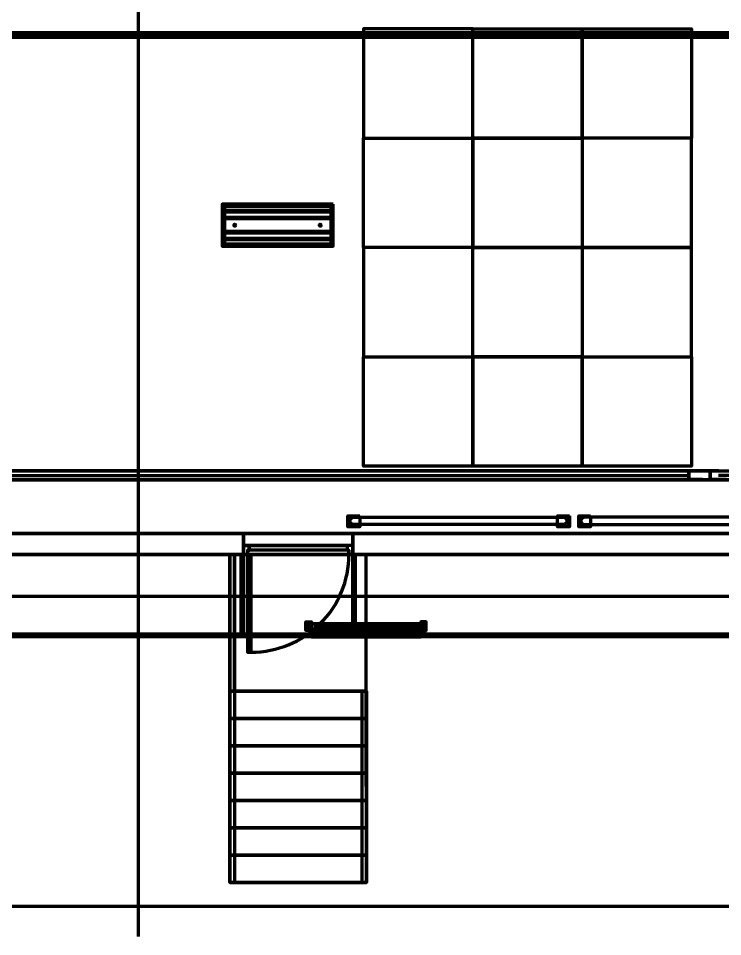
# Model space of a CAD drawing. Extents: x 0 to 1153, y 0 to 816.
# Drawn here: x 717.8 to 767.8, y 361.8 to 427 of the extents above; entities that cross this region are included whole.
import ezdxf

# ---------------------------------------------------------------- set-up
doc = ezdxf.new("R2010")
doc.units = 0
doc.header["$MEASUREMENT"] = 0
doc.layers.add('Arch', color=7, linetype='Continuous')
doc.layers.add('Hatch', color=7, linetype='Continuous')

msp = doc.modelspace()

# ---------------------------------------------------------------- linework, layer by layer
at = {"layer": 'Arch', "color": 11, "linetype": 'Continuous', "lineweight": 211}
for p, q in [((726.302, 361.77), (726.302, 717.391)), ((917.988, 385.911), (110.871, 385.911)), ((738.198, 384.122), (738.59, 384.122)), ((738.854, 383.984), (738.854, 383.445)), ((746.093, 383.984), (746.093, 383.445)), ((746.739, 384.122), (746.347, 384.122)), ((738.854, 383.805), (746.093, 383.805)), ((746.093, 383.625), (738.854, 383.625)), ((719.095, 383.053), (718.905, 383.254)), ((723.212, 383.053), (723.022, 383.254)), ((727.329, 383.053), (727.138, 383.254)), ((731.446, 383.053), (731.255, 383.254)), ((735.563, 383.053), (735.362, 383.254)), ((738.59, 383.053), (746.347, 383.053)), ((739.68, 383.053), (739.479, 383.254)), ((743.797, 383.053), (743.596, 383.254)), ((747.903, 383.053), (747.713, 383.254)), ((752.02, 383.053), (751.829, 383.254)), ((756.137, 383.053), (755.946, 383.254)), ((760.254, 383.053), (760.063, 383.254)), ((764.371, 383.053), (764.18, 383.254))]:
    msp.add_line(p, q, dxfattribs=at)
at = {"layer": 'Arch', "color": 1, "linetype": 'Continuous', "lineweight": 211}
msp.add_lwpolyline([(917.109, 363.94), (917.109, 714.269), (113.972, 714.269), (113.972, 363.94)], close=True, dxfattribs=at)
at = {"layer": 'Arch', "color": 11, "linetype": 'Continuous', "lineweight": 211}
for points in [[(113.961, 576.972), (487.701, 576.972), (487.701, 638.81), (487.892, 638.81), (683.154, 638.81), (683.154, 638.609), (683.154, 383.254), (870.49, 383.254), (870.49, 383.053), (683.154, 383.053), (682.964, 383.064), (487.892, 383.064), (487.701, 383.064), (487.701, 454.3), (113.961, 454.3)], [(741.68, 383.095), (741.68, 388.885), (864.404, 388.885), (864.404, 390.536), (869.262, 390.536), (869.262, 383.095), (741.68, 383.095), (741.68, 388.885), (864.404, 388.885), (864.404, 390.536), (869.262, 390.536), (869.262, 383.095), (741.68, 383.095), (741.521, 383.053), (741.521, 388.885), (741.68, 388.885), (741.68, 383.254), (741.68, 388.885), (741.521, 388.885), (741.521, 390.377), (741.521, 388.885), (741.521, 383.053)], [(733.764, 390.377), (733.764, 388.885), (733.764, 390.377)], [(733.764, 389.53), (733.764, 389.53), (733.764, 389.53)], [(734.166, 389.202), (734.166, 389.202), (734.166, 389.202)], [(742.505, 365.601), (742.177, 365.601), (742.177, 379.19), (742.505, 379.19), (732.801, 379.19), (733.129, 379.19), (733.129, 365.601), (732.801, 365.601), (732.801, 379.19), (733.129, 379.19), (733.129, 388.885), (732.801, 388.885), (733.129, 388.885), (733.129, 379.19), (732.801, 379.19), (732.801, 388.885), (732.801, 379.19), (732.801, 365.601)], [(733.764, 383.053), (733.764, 388.885), (733.594, 388.885), (733.594, 383.254), (733.594, 388.885), (733.764, 388.885), (733.764, 383.053), (733.594, 383.053)], [(738.198, 383.508), (738.59, 384.122), (738.59, 383.508), (738.198, 383.508), (738.198, 384.122), (738.59, 383.508)], [(746.739, 383.508), (746.347, 384.122), (746.347, 383.508), (746.739, 383.508), (746.739, 384.122), (746.347, 383.508)], [(746.347, 383.18), (746.347, 383.053), (746.347, 383.254), (746.347, 383.053), (738.59, 383.053), (738.59, 383.254), (746.347, 383.254), (738.59, 383.254), (738.59, 383.053), (738.59, 383.18)], [(742.505, 377.243), (732.801, 377.243), (742.505, 377.243)], [(742.505, 375.306), (732.801, 375.306), (742.505, 375.306)], [(742.505, 373.369), (732.801, 373.369), (742.505, 373.369)], [(742.505, 371.422), (732.801, 371.422), (742.505, 371.422)], [(742.505, 369.485), (732.801, 369.485), (742.505, 369.485)], [(742.505, 367.549), (732.801, 367.549), (742.505, 367.549)]]:
    msp.add_lwpolyline(points, dxfattribs=at)
for points in [[(742.273, 418.444), (750.03, 418.444), (750.03, 426.201), (742.273, 426.201), (742.273, 418.444), (750.03, 418.444), (750.03, 410.686), (742.273, 410.686)], [(757.798, 426.201), (757.798, 418.444), (750.03, 418.444), (757.798, 418.444), (757.798, 410.686), (750.03, 410.686), (750.03, 418.444), (750.03, 426.201), (757.798, 426.201), (765.556, 426.201), (765.556, 418.444), (757.798, 418.444)], [(757.798, 402.918), (750.03, 402.918), (750.03, 410.686), (757.798, 410.686), (765.556, 410.686), (765.556, 418.444), (757.798, 418.444), (757.798, 410.686), (757.798, 402.918), (757.798, 395.161), (750.03, 395.161), (750.03, 402.918), (757.798, 402.918), (765.556, 402.918), (765.556, 410.686), (757.798, 410.686), (757.798, 402.918), (765.556, 402.918), (765.556, 395.161), (757.798, 395.161)], [(742.273, 402.918), (750.03, 402.918), (750.03, 410.686), (742.273, 410.686), (742.273, 402.918), (750.03, 402.918), (750.03, 395.161), (742.273, 395.161)], [(742.029, 391.636), (742.029, 390.864), (741.172, 390.864), (741.172, 391.636)], [(756.451, 391.541), (756.507, 391.537), (756.56, 391.521), (756.608, 391.495), (756.649, 391.458), (756.683, 391.414), (756.706, 391.363), (756.717, 391.309), (756.717, 391.254), (756.706, 391.201), (756.683, 391.15), (756.649, 391.105), (756.608, 391.069), (756.56, 391.043), (756.507, 391.027), (756.466, 391.022), (756.475, 391.022), (741.546, 391.025), (741.492, 391.038), (741.443, 391.061), (741.399, 391.095), (741.364, 391.138), (741.338, 391.188), (741.323, 391.241), (741.321, 391.295), (741.329, 391.35), (741.349, 391.401), (741.381, 391.448), (741.42, 391.486), (741.467, 391.515), (741.518, 391.534), (741.574, 391.541)], [(756.909, 391.636), (756.909, 390.864), (756.063, 390.864), (756.063, 391.636)], [(758.402, 391.636), (758.402, 390.864), (757.555, 390.864), (757.555, 391.636)], [(862.595, 388.885), (682.36, 388.885), (862.595, 388.885), (862.595, 390.377)], [(682.36, 390.377), (682.36, 388.885), (682.36, 390.377), (862.595, 390.377)], [(742.474, 388.885), (732.801, 388.885), (732.801, 379.19), (742.505, 379.19), (742.505, 365.601), (732.801, 365.601), (742.505, 365.601), (742.474, 379.19)], [(738.59, 383.445), (746.347, 383.445), (746.347, 383.984), (738.59, 383.984)]]:
    msp.add_lwpolyline(points, close=True, dxfattribs=at)
for points in [[(772.89, 391.537), (757.943, 391.54), (757.888, 391.53), (757.838, 391.509), (757.782, 391.468), (757.739, 391.414), (757.716, 391.363), (757.705, 391.309), (757.705, 391.254), (757.716, 391.201), (757.747, 391.138), (757.803, 391.077), (757.862, 391.043), (757.915, 391.027), (757.968, 391.022), (772.834, 391.022, 0.273598)], [(734.314, 381.963), (734.314, 388.885), (734.039, 388.885), (734.039, 381.963), (734.314, 381.963, 0.414216), (741.246, 388.885), (741.246, 389.202), (734.039, 389.202), (734.039, 388.885), (733.764, 388.885), (741.521, 388.885), (741.521, 389.53), (741.119, 389.53), (741.119, 389.202), (741.246, 389.202), (741.246, 388.885), (741.521, 388.885), (741.521, 389.53), (733.764, 389.53), (733.764, 388.885), (733.764, 389.53), (734.166, 389.53), (741.119, 389.53), (741.119, 389.202), (734.166, 389.202), (734.166, 389.53), (734.166, 389.202), (734.039, 389.202), (734.039, 388.885), (741.246, 388.885)]]:
    msp.add_lwpolyline(points, format="xyb", dxfattribs=at)
for centre, radius in [((741.251, 391.567), 0.037), ((741.939, 391.567), 0.037), ((756.131, 391.567), 0.037), ((756.819, 391.567), 0.037), ((757.634, 391.567), 0.037), ((758.322, 391.567), 0.037), ((741.251, 390.943), 0.0371), ((741.939, 390.943), 0.037), ((756.131, 390.943), 0.037), ((756.819, 390.943), 0.0371), ((757.634, 390.943), 0.037), ((758.322, 390.943), 0.0371)]:
    msp.add_circle(centre, radius, dxfattribs=at)
msp.add_arc((757.962, 391.282), 0.26, 91.30406, 271.82088, dxfattribs=at)
for p in [(733.764, 389.53), (734.166, 389.202)]:
    msp.add_point(p, dxfattribs=at)
at = {"layer": 'Hatch', "color": 5, "linetype": 'Continuous', "lineweight": 211}
for p, q in [((689.261, 425.768), (799.243, 425.768)), ((739.976, 413.3), (732.409, 413.3)), ((739.976, 413.195), (732.409, 413.195)), ((739.976, 412.813), (732.409, 412.813)), ((739.976, 412.718), (732.409, 412.718)), ((739.976, 411.819), (732.409, 411.819)), ((739.976, 411.713), (732.409, 411.713)), ((739.976, 411.332), (732.409, 411.332)), ((739.976, 411.226), (732.409, 411.226)), ((692.33, 394.515), (765.366, 394.515)), ((769.324, 394.515), (767.472, 394.515))]:
    msp.add_line(p, q, dxfattribs=at)
for points in [[(689.261, 425.937), (689.261, 425.63), (799.243, 425.63), (689.261, 425.609), (799.243, 425.609), (689.261, 425.609), (689.261, 425.937), (799.243, 425.937), (689.261, 425.916), (799.243, 425.937), (799.243, 425.609), (799.243, 425.916), (689.261, 425.937), (689.261, 425.609)], [(740.135, 413.755), (732.25, 413.755), (732.25, 410.782), (740.135, 410.782)], [(739.976, 410.94), (739.976, 413.586), (732.409, 413.586), (732.409, 410.94)], [(733.224, 412.268), (733.177, 412.203), (733.133, 412.203), (733.097, 412.232), (733.087, 412.274), (733.103, 412.313), (733.139, 412.335), (733.182, 412.332), (733.224, 412.268)], [(739.288, 412.268), (739.241, 412.203), (739.198, 412.203), (739.161, 412.232), (739.151, 412.274), (739.167, 412.313), (739.203, 412.335), (739.246, 412.332), (739.288, 412.268)]]:
    msp.add_lwpolyline(points, close=True, dxfattribs=at)
for points in [[(768.043, 394.822), (767.503, 394.843), (766.053, 394.843), (766.339, 394.843), (766.879, 394.843), (768.054, 394.843), (766.889, 394.822), (766.879, 394.197), (765.366, 394.197), (692.33, 394.197)], [(768.054, 394.197), (766.879, 394.197), (766.35, 394.208), (766.053, 394.208), (765.366, 394.208), (765.366, 394.843), (765.366, 394.208), (765.366, 394.843), (765.366, 394.197), (692.33, 394.208), (765.366, 394.208), (765.366, 394.843), (692.33, 394.843), (765.366, 394.843), (692.33, 394.843), (765.366, 394.843), (765.366, 394.208), (765.366, 394.843), (765.366, 394.197), (768.043, 394.208), (766.889, 394.208), (766.889, 394.822), (766.879, 394.197), (766.889, 394.843), (765.366, 394.843), (768.054, 394.843)], [(766.053, 394.843), (765.366, 394.843), (766.053, 394.843)], [(768.752, 394.822), (766.889, 394.822), (768.742, 394.843)], [(692.33, 394.197), (765.366, 394.197), (766.053, 394.197), (767.514, 394.197), (768.054, 394.197)], [(768.742, 394.197), (766.889, 394.197), (768.742, 394.197)]]:
    msp.add_lwpolyline(points, dxfattribs=at)

doc.saveas('drawing.dxf')
